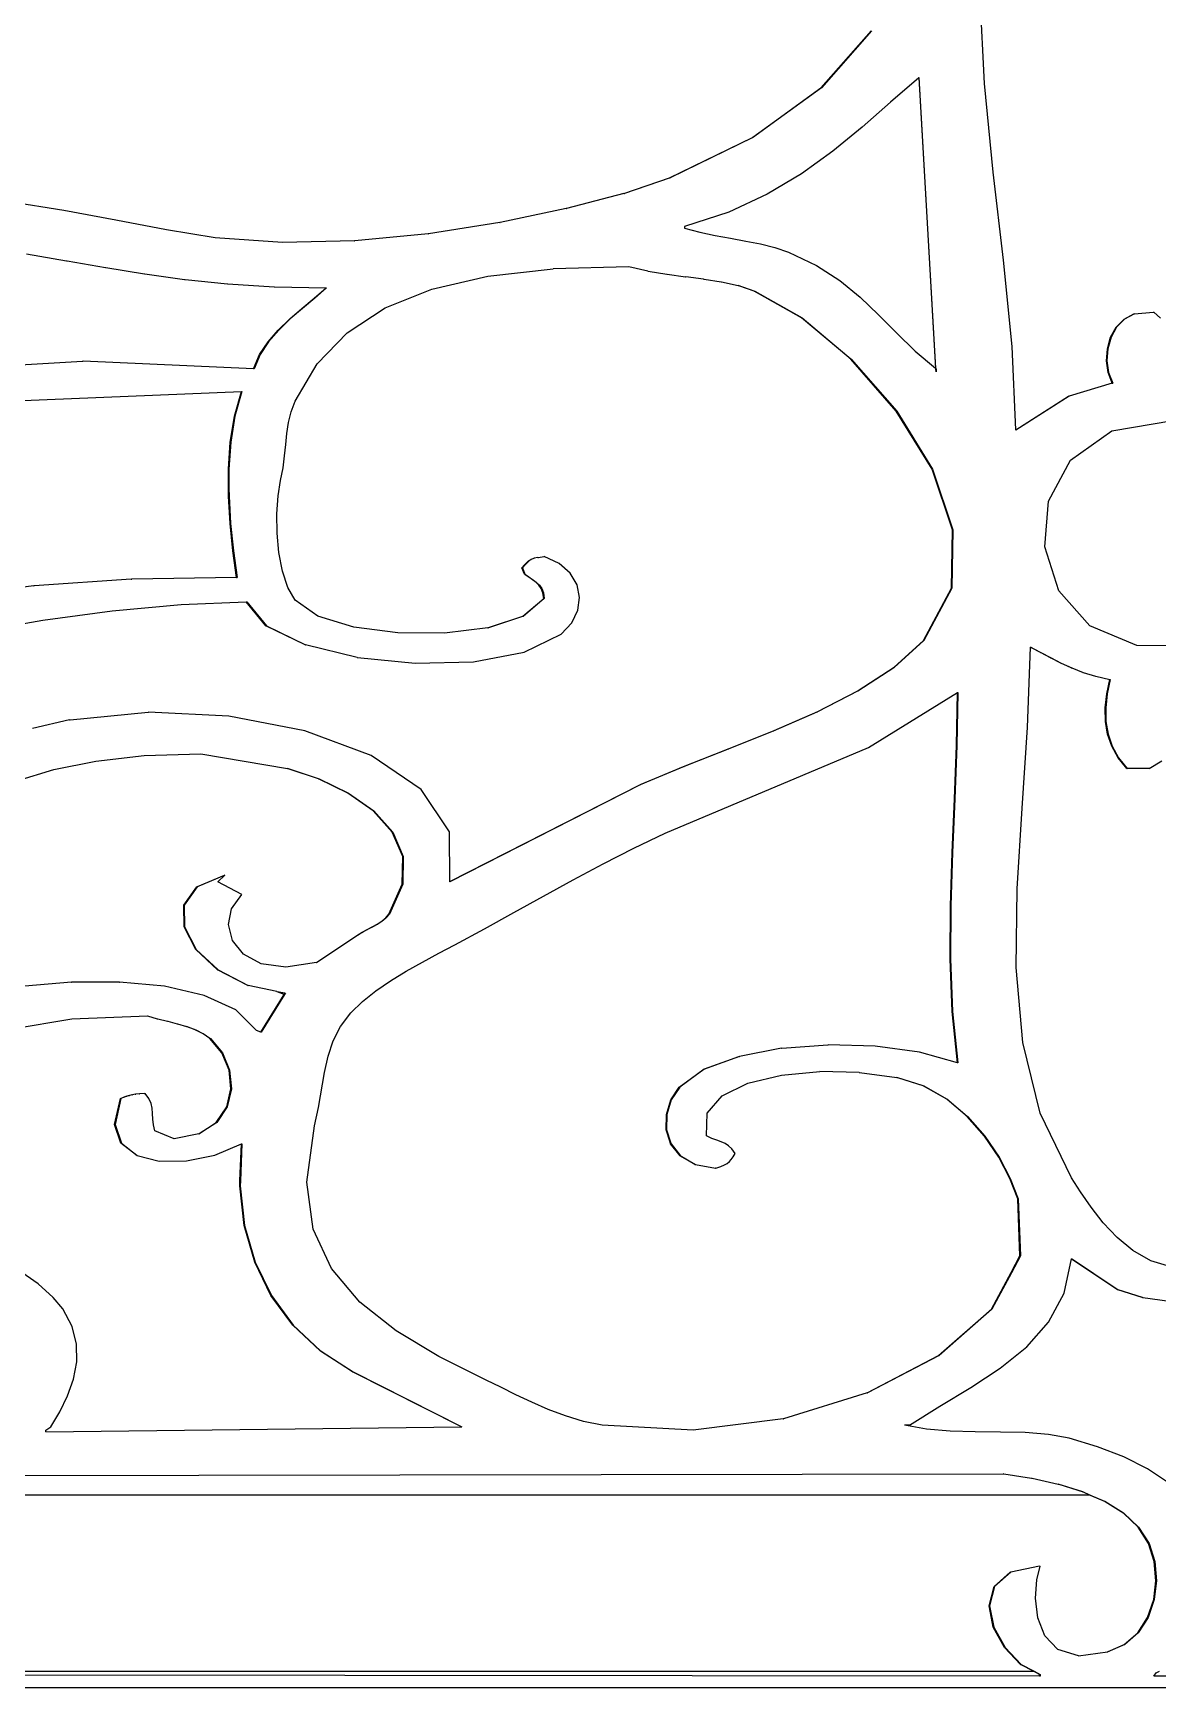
# Model space of a CAD drawing. Header units: inches. Extents: x 1397 to 20304, y -27267 to -746.
# Drawn here: x 13966.33 to 13977.86, y -23749.69 to -23732.72 of the extents above; entities that cross this region are included whole.
import ezdxf

# ---------------------------------------------------------------- set-up
doc = ezdxf.new("R2010")
doc.units = ezdxf.units.IN
doc.header["$LTSCALE"] = 17
doc.header["$MEASUREMENT"] = 0
doc.layers.add('25 BOT BAR', color=12, linetype='Continuous', lineweight=25)

# ---------------------------------------------------------------- blocks, each defined once
blk = doc.blocks.new('A$C99292ed1')
for p, q in [((59.625, 20.562), (59.579, 21.697)), ((57.947, 20.507), (58.462, 21.238)), ((58.467, 21.238), (57.952, 20.507)), ((58.95, 20.635), (58.661, 20.322)), ((58.955, 20.64), (58.95, 20.635)), ((58.95, 20.635), (59.121, 16.915)), ((59.126, 16.909), (58.955, 20.64)), ((59.715, 19.426), (59.625, 20.562)), ((57.245, 19.871), (57.947, 20.507)), ((57.952, 20.507), (57.25, 19.871)), ((57.947, 20.507), (57.952, 20.507)), ((58.661, 20.322), (58.37, 20.005)), ((56.396, 19.354), (57.245, 19.871)), ((57.25, 19.871), (56.401, 19.354)), ((57.245, 19.871), (57.25, 19.871)), ((58.37, 20.005), (58.07, 19.696)), ((58.07, 19.696), (57.75, 19.406)), ((55.928, 19.155), (56.396, 19.354)), ((56.401, 19.354), (55.933, 19.155)), ((56.396, 19.354), (56.401, 19.354)), ((57.75, 19.406), (57.398, 19.143)), ((59.819, 18.3), (59.715, 19.426)), ((50.185, 18.936), (49.628, 19.045)), ((55.928, 19.155), (55.341, 18.959)), ((55.928, 19.155), (55.933, 19.155)), ((57.398, 19.143), (57.002, 18.915)), ((50.721, 18.81), (50.185, 18.936)), ((55.336, 18.959), (54.66, 18.781)), ((55.336, 18.959), (55.341, 18.959)), ((57.002, 18.915), (56.549, 18.732)), ((51.239, 18.687), (50.721, 18.81)), ((51.739, 18.587), (51.239, 18.687)), ((54.655, 18.781), (53.925, 18.638)), ((54.655, 18.781), (54.66, 18.781)), ((56.549, 18.732), (56.549, 18.711)), ((56.549, 18.711), (56.706, 18.658)), ((52.429, 18.525), (51.739, 18.587)), ((53.165, 18.547), (52.429, 18.525)), ((53.165, 18.547), (53.169, 18.547)), ((53.92, 18.638), (53.169, 18.547)), ((53.92, 18.638), (53.925, 18.638)), ((56.706, 18.658), (56.863, 18.616)), ((56.863, 18.616), (57.021, 18.579)), ((57.021, 18.579), (57.177, 18.544)), ((57.177, 18.544), (57.329, 18.506)), ((57.329, 18.506), (57.476, 18.46)), ((49.805, 18.38), (50.214, 18.291)), ((57.476, 18.46), (57.616, 18.4)), ((57.616, 18.4), (57.901, 18.231)), ((50.214, 18.291), (50.219, 18.291)), ((50.219, 18.291), (50.614, 18.205)), ((50.614, 18.205), (50.618, 18.205)), ((50.618, 18.205), (51.013, 18.123)), ((54.532, 18.094), (55.203, 18.189)), ((55.979, 18.214), (55.203, 18.189)), ((56.172, 18.158), (55.979, 18.214)), ((56.172, 18.158), (56.177, 18.158)), ((56.177, 18.158), (56.367, 18.118)), ((57.901, 18.231), (58.141, 18.037)), ((59.907, 17.194), (59.819, 18.3)), ((51.013, 18.123), (51.017, 18.123)), ((51.017, 18.123), (51.425, 18.052)), ((51.425, 18.052), (51.429, 18.052)), ((51.429, 18.052), (51.863, 17.996)), ((51.863, 17.996), (51.868, 17.996)), ((51.868, 17.996), (52.342, 17.958)), ((53.959, 17.927), (54.532, 18.094)), ((56.367, 18.118), (56.372, 18.118)), ((56.372, 18.118), (56.558, 18.087)), ((56.558, 18.087), (56.563, 18.087)), ((56.745, 18.057), (56.563, 18.087)), ((56.745, 18.057), (56.75, 18.057)), ((56.75, 18.057), (56.925, 18.021)), ((56.925, 18.021), (56.93, 18.021)), ((56.93, 18.021), (57.099, 17.972)), ((58.141, 18.037), (58.349, 17.824)), ((52.342, 17.958), (52.347, 17.958)), ((52.347, 17.958), (52.875, 17.944)), ((52.753, 17.812), (52.875, 17.944)), ((52.879, 17.944), (52.758, 17.812)), ((52.875, 17.944), (52.879, 17.944)), ((53.481, 17.686), (53.959, 17.927)), ((57.264, 17.903), (57.099, 17.972)), ((57.099, 17.972), (57.104, 17.972)), ((57.104, 17.972), (57.269, 17.903)), ((57.264, 17.903), (57.269, 17.903)), ((57.749, 17.559), (57.264, 17.903)), ((57.269, 17.903), (57.754, 17.559)), ((58.349, 17.824), (58.538, 17.599)), ((52.502, 17.545), (52.627, 17.681)), ((52.632, 17.681), (52.507, 17.545)), ((52.627, 17.681), (52.753, 17.812)), ((52.627, 17.681), (52.632, 17.681)), ((52.758, 17.812), (52.632, 17.681)), ((52.753, 17.812), (52.758, 17.812)), ((53.091, 17.368), (53.481, 17.686)), ((52.385, 17.403), (52.502, 17.545)), ((52.507, 17.545), (52.389, 17.403)), ((52.502, 17.545), (52.507, 17.545)), ((58.254, 17.029), (57.749, 17.559)), ((57.749, 17.559), (57.754, 17.559)), ((57.754, 17.559), (58.259, 17.029)), ((58.538, 17.599), (58.722, 17.366)), ((60.975, 17.44), (61.055, 17.544)), ((61.06, 17.544), (60.979, 17.44)), ((61.055, 17.544), (61.157, 17.612)), ((61.055, 17.544), (61.06, 17.544)), ((61.162, 17.612), (61.06, 17.544)), ((61.157, 17.612), (61.162, 17.612)), ((61.162, 17.612), (61.355, 17.633)), ((61.355, 17.633), (61.36, 17.633)), ((61.429, 17.557), (61.36, 17.633)), ((52.28, 17.252), (52.385, 17.403)), ((52.389, 17.403), (52.285, 17.252)), ((52.385, 17.403), (52.389, 17.403)), ((52.785, 16.971), (53.091, 17.368)), ((58.722, 17.366), (58.915, 17.134)), ((60.884, 17.163), (60.917, 17.31)), ((60.922, 17.31), (60.889, 17.163)), ((60.917, 17.31), (60.975, 17.44)), ((60.917, 17.31), (60.922, 17.31)), ((60.979, 17.44), (60.922, 17.31)), ((60.975, 17.44), (60.979, 17.44)), ((52.193, 17.088), (52.28, 17.252)), ((52.285, 17.252), (52.198, 17.088)), ((52.28, 17.252), (52.285, 17.252)), ((59.947, 16.123), (59.907, 17.194)), ((60.875, 17.01), (60.884, 17.163)), ((60.889, 17.163), (60.88, 17.01)), ((60.884, 17.163), (60.889, 17.163)), ((48.682, 16.884), (50.379, 17.003)), ((50.379, 17.003), (50.382, 17.003)), ((50.384, 17.003), (50.382, 17.003)), ((52.131, 16.907), (50.384, 17.003)), ((52.131, 16.907), (52.193, 17.088)), ((52.198, 17.088), (52.136, 16.907)), ((52.193, 17.088), (52.198, 17.088)), ((52.557, 16.492), (52.785, 16.971)), ((58.254, 17.029), (58.259, 17.029)), ((58.72, 16.364), (58.254, 17.029)), ((58.259, 17.029), (58.725, 16.364)), ((58.915, 17.134), (59.121, 16.915)), ((60.875, 17.01), (60.88, 17.01)), ((60.891, 16.859), (60.875, 17.01)), ((60.88, 17.01), (60.896, 16.859)), ((52.136, 16.907), (52.131, 16.907)), ((59.121, 16.915), (59.126, 16.909)), ((59.126, 16.909), (59.128, 16.907)), ((59.126, 16.907), (59.126, 16.909)), ((59.126, 16.907), (59.128, 16.907)), ((59.128, 16.866), (59.126, 16.907)), ((59.128, 16.907), (59.128, 16.866)), ((60.891, 16.859), (60.896, 16.859)), ((60.934, 16.721), (60.891, 16.859)), ((60.896, 16.859), (60.939, 16.721)), ((60.934, 16.721), (60.492, 16.555)), ((60.934, 16.721), (60.939, 16.721)), ((49.683, 16.497), (52.007, 16.617)), ((51.936, 16.298), (52.007, 16.617)), ((52.012, 16.617), (51.941, 16.298)), ((52.007, 16.617), (52.012, 16.617)), ((52.516, 16.355), (52.557, 16.492)), ((60.492, 16.555), (59.947, 16.119)), ((59.947, 16.123), (60.487, 16.555)), ((60.487, 16.555), (60.492, 16.555)), ((51.893, 15.965), (51.936, 16.298)), ((51.941, 16.298), (51.898, 15.965)), ((51.936, 16.298), (51.941, 16.298)), ((52.489, 16.218), (52.516, 16.355)), ((58.72, 16.364), (58.725, 16.364)), ((59.087, 15.618), (58.72, 16.364)), ((58.725, 16.364), (59.091, 15.618)), ((52.472, 16.079), (52.489, 16.218)), ((59.947, 16.119), (59.947, 16.123)), ((60.93, 16.11), (61.555, 16.243)), ((51.874, 15.622), (51.893, 15.965)), ((51.898, 15.965), (51.879, 15.622)), ((51.893, 15.965), (51.898, 15.965)), ((52.461, 15.938), (52.472, 16.079)), ((60.506, 15.736), (60.93, 16.11)), ((52.434, 15.638), (52.45, 15.791)), ((52.45, 15.791), (52.461, 15.938)), ((51.874, 15.622), (51.879, 15.622)), ((51.875, 15.371), (51.874, 15.622)), ((51.879, 15.622), (51.879, 15.371)), ((52.408, 15.476), (52.434, 15.638)), ((59.087, 15.618), (59.091, 15.618)), ((59.295, 14.843), (59.087, 15.618)), ((59.091, 15.618), (59.3, 14.843)), ((60.28, 15.211), (60.506, 15.736)), ((52.382, 15.279), (52.408, 15.476)), ((51.879, 15.371), (51.875, 15.371)), ((51.875, 15.273), (51.875, 15.371)), ((51.875, 15.273), (51.88, 15.273)), ((51.892, 14.923), (51.875, 15.273)), ((51.879, 15.371), (51.88, 15.273)), ((51.88, 15.273), (51.896, 14.923)), ((52.37, 15.048), (52.382, 15.279)), ((60.243, 14.623), (60.28, 15.211)), ((52.373, 14.8), (52.37, 15.048)), ((51.892, 14.923), (51.896, 14.923)), ((51.92, 14.574), (51.892, 14.923)), ((51.896, 14.923), (51.925, 14.574)), ((52.392, 14.55), (52.373, 14.8)), ((59.286, 14.094), (59.295, 14.843)), ((59.3, 14.843), (59.291, 14.094)), ((59.295, 14.843), (59.3, 14.843)), ((60.387, 14.06), (60.243, 14.623)), ((51.92, 14.574), (51.925, 14.574)), ((51.957, 14.232), (51.92, 14.574)), ((51.925, 14.574), (51.962, 14.232)), ((52.429, 14.313), (52.392, 14.55)), ((54.931, 14.421), (54.951, 14.444)), ((54.956, 14.444), (54.936, 14.421)), ((54.951, 14.444), (54.974, 14.463)), ((54.951, 14.444), (54.956, 14.444)), ((54.978, 14.463), (54.956, 14.444)), ((54.974, 14.463), (55.004, 14.478)), ((54.974, 14.463), (54.978, 14.463)), ((55.009, 14.478), (54.978, 14.463)), ((55.004, 14.478), (55.009, 14.478)), ((55.047, 14.49), (55.009, 14.478)), ((55.047, 14.49), (55.052, 14.49)), ((55.052, 14.49), (55.106, 14.502)), ((55.106, 14.502), (55.108, 14.501)), ((55.108, 14.501), (55.111, 14.502)), ((55.265, 14.41), (55.111, 14.502)), ((52.484, 14.105), (52.429, 14.313)), ((54.883, 14.356), (54.91, 14.392)), ((54.908, 14.273), (54.883, 14.356)), ((54.883, 14.356), (54.888, 14.356)), ((54.915, 14.392), (54.888, 14.356)), ((54.888, 14.356), (54.913, 14.273)), ((54.952, 14.234), (54.908, 14.273)), ((54.908, 14.273), (54.913, 14.273)), ((54.91, 14.392), (54.931, 14.421)), ((54.91, 14.392), (54.915, 14.392)), ((54.913, 14.273), (54.957, 14.234)), ((54.936, 14.421), (54.915, 14.392)), ((54.931, 14.421), (54.936, 14.421)), ((55.378, 14.285), (55.265, 14.41)), ((55.448, 14.137), (55.378, 14.285)), ((49.879, 14.125), (48.962, 13.975)), ((49.879, 14.125), (49.884, 14.125)), ((50.878, 14.211), (49.884, 14.125)), ((50.878, 14.211), (50.883, 14.211)), ((51.957, 14.232), (50.883, 14.211)), ((51.957, 14.232), (51.962, 14.232)), ((52.557, 13.942), (52.484, 14.105)), ((54.992, 14.201), (54.952, 14.234)), ((54.952, 14.234), (54.957, 14.234)), ((54.957, 14.234), (54.997, 14.201)), ((55.027, 14.169), (54.992, 14.201)), ((54.992, 14.201), (54.997, 14.201)), ((54.997, 14.201), (55.032, 14.169)), ((55.027, 14.169), (55.032, 14.169)), ((55.057, 14.134), (55.027, 14.169)), ((55.032, 14.169), (55.062, 14.134)), ((55.057, 14.134), (55.062, 14.134)), ((55.08, 14.091), (55.057, 14.134)), ((55.062, 14.134), (55.085, 14.091)), ((55.08, 14.091), (55.085, 14.091)), ((55.097, 14.036), (55.08, 14.091)), ((55.085, 14.091), (55.102, 14.036)), ((55.474, 13.976), (55.448, 14.137)), ((59, 13.423), (59.286, 14.094)), ((59.291, 14.094), (59.004, 13.423)), ((59.286, 14.094), (59.291, 14.094)), ((51.388, 13.884), (52.057, 13.921)), ((52.258, 13.611), (52.057, 13.921)), ((52.057, 13.921), (52.061, 13.921)), ((52.061, 13.921), (52.263, 13.611)), ((52.789, 13.738), (52.557, 13.942)), ((54.892, 13.734), (55.106, 13.962)), ((55.111, 13.962), (54.897, 13.734)), ((55.097, 14.036), (55.102, 14.036)), ((55.106, 13.962), (55.097, 14.036)), ((55.102, 14.036), (55.111, 13.962)), ((55.106, 13.962), (55.111, 13.962)), ((55.457, 13.811), (55.474, 13.976)), ((60.704, 13.61), (60.387, 14.06)), ((49.972, 13.683), (50.683, 13.803)), ((50.683, 13.803), (51.388, 13.884)), ((55.394, 13.651), (55.457, 13.811)), ((49.278, 13.532), (49.972, 13.683)), ((52.66, 13.37), (52.258, 13.611)), ((52.258, 13.611), (52.263, 13.611)), ((52.263, 13.611), (52.664, 13.37)), ((53.159, 13.597), (52.789, 13.738)), ((53.612, 13.522), (53.159, 13.597)), ((54.532, 13.587), (54.09, 13.518)), ((54.532, 13.587), (54.892, 13.734)), ((54.532, 13.587), (54.537, 13.587)), ((54.897, 13.734), (54.537, 13.587)), ((54.892, 13.734), (54.897, 13.734)), ((55.285, 13.506), (55.394, 13.651)), ((61.187, 13.361), (60.704, 13.61)), ((54.09, 13.518), (53.612, 13.522)), ((54.905, 13.273), (55.285, 13.506)), ((58.695, 13.079), (59, 13.423)), ((59.004, 13.423), (58.7, 13.079)), ((59, 13.423), (59.004, 13.423)), ((52.66, 13.37), (52.664, 13.37)), ((53.192, 13.208), (52.664, 13.37)), ((54.385, 13.151), (54.905, 13.273)), ((60.066, 12.311), (60.095, 13.337)), ((60.095, 13.34), (60.203, 13.27)), ((60.095, 13.337), (60.095, 13.34)), ((60.198, 13.27), (60.095, 13.337)), ((60.198, 13.27), (60.203, 13.27)), ((60.302, 13.201), (60.198, 13.27)), ((60.203, 13.27), (60.307, 13.201)), ((61.56, 13.355), (61.187, 13.361)), ((53.192, 13.208), (53.197, 13.208)), ((53.197, 13.208), (53.788, 13.132)), ((53.788, 13.132), (54.385, 13.151)), ((58.326, 12.778), (58.695, 13.079)), ((58.7, 13.079), (58.331, 12.778)), ((58.695, 13.079), (58.7, 13.079)), ((60.302, 13.201), (60.307, 13.201)), ((60.406, 13.135), (60.302, 13.201)), ((60.307, 13.201), (60.411, 13.135)), ((60.406, 13.135), (60.411, 13.135)), ((60.514, 13.072), (60.406, 13.135)), ((60.411, 13.135), (60.519, 13.072)), ((60.514, 13.072), (60.519, 13.072)), ((60.631, 13.015), (60.514, 13.072)), ((60.519, 13.072), (60.636, 13.015)), ((60.631, 13.015), (60.636, 13.015)), ((60.636, 13.015), (60.761, 12.966)), ((60.761, 12.966), (60.766, 12.966)), ((60.766, 12.966), (60.909, 12.925)), ((60.878, 12.74), (60.909, 12.925)), ((60.914, 12.925), (60.883, 12.74)), ((60.909, 12.925), (60.914, 12.925)), ((57.909, 12.509), (58.326, 12.778)), ((58.331, 12.778), (57.914, 12.509)), ((58.326, 12.778), (58.331, 12.778)), ((58.434, 12.054), (59.347, 12.756)), ((59.337, 12.079), (59.347, 12.756)), ((59.352, 12.759), (59.342, 12.079)), ((59.347, 12.756), (59.352, 12.759)), ((60.863, 12.561), (60.878, 12.74)), ((60.883, 12.74), (60.868, 12.561)), ((60.878, 12.74), (60.883, 12.74)), ((60.863, 12.561), (60.868, 12.561)), ((60.865, 12.388), (60.863, 12.561)), ((60.868, 12.561), (60.87, 12.388)), ((50.246, 12.407), (49.864, 12.296)), ((50.246, 12.407), (50.251, 12.407)), ((50.251, 12.407), (51.05, 12.506)), ((51.05, 12.506), (51.054, 12.506)), ((51.054, 12.506), (51.055, 12.506)), ((51.878, 12.456), (51.055, 12.506)), ((52.658, 12.266), (51.878, 12.456)), ((57.461, 12.265), (57.909, 12.509)), ((57.914, 12.509), (57.466, 12.265)), ((57.909, 12.509), (57.914, 12.509)), ((60.865, 12.388), (60.87, 12.388)), ((60.887, 12.224), (60.865, 12.388)), ((60.87, 12.388), (60.892, 12.224)), ((53.336, 11.949), (52.658, 12.266)), ((56.999, 12.034), (57.461, 12.265)), ((57.466, 12.265), (57.004, 12.034)), ((57.461, 12.265), (57.466, 12.265)), ((60.009, 11.273), (60.066, 12.311)), ((60.887, 12.224), (60.892, 12.224)), ((60.929, 12.068), (60.887, 12.224)), ((60.892, 12.224), (60.934, 12.068)), ((56.351, 10.955), (58.434, 12.054)), ((59.317, 11.394), (59.337, 12.079)), ((59.342, 12.079), (59.321, 11.394)), ((59.337, 12.079), (59.342, 12.079)), ((60.929, 12.068), (60.934, 12.068)), ((60.994, 11.921), (60.929, 12.068)), ((60.934, 12.068), (60.999, 11.921)), ((50.085, 11.769), (50.515, 11.879)), ((50.515, 11.879), (51.011, 11.948)), ((51.011, 11.948), (51.59, 11.971)), ((51.59, 11.971), (52.478, 11.785)), ((53.85, 11.513), (53.336, 11.949)), ((56.539, 11.808), (56.999, 12.034)), ((57.004, 12.034), (56.544, 11.808)), ((56.999, 12.034), (57.004, 12.034)), ((60.994, 11.921), (60.999, 11.921)), ((61.083, 11.785), (60.994, 11.921)), ((60.999, 11.921), (61.087, 11.785)), ((61.311, 11.785), (61.442, 11.88)), ((49.703, 11.626), (50.085, 11.769)), ((52.798, 11.652), (52.478, 11.785)), ((52.478, 11.785), (52.483, 11.785)), ((52.483, 11.785), (52.803, 11.652)), ((56.098, 11.577), (56.539, 11.808)), ((56.544, 11.808), (56.103, 11.577)), ((56.539, 11.808), (56.544, 11.808)), ((61.083, 11.785), (61.087, 11.785)), ((61.311, 11.785), (61.087, 11.785)), ((52.798, 11.652), (52.803, 11.652)), ((53.099, 11.469), (52.798, 11.652)), ((52.803, 11.652), (53.104, 11.469)), ((56.103, 11.577), (54.144, 10.333)), ((54.144, 10.336), (56.098, 11.577)), ((56.098, 11.577), (56.103, 11.577)), ((53.099, 11.469), (53.104, 11.469)), ((53.359, 11.24), (53.099, 11.469)), ((53.104, 11.469), (53.363, 11.24)), ((54.14, 10.971), (53.85, 11.513)), ((59.293, 10.707), (59.317, 11.394)), ((59.321, 11.394), (59.298, 10.707)), ((59.317, 11.394), (59.321, 11.394)), ((53.359, 11.24), (53.363, 11.24)), ((53.553, 10.967), (53.359, 11.24)), ((53.363, 11.24), (53.558, 10.967)), ((59.959, 10.241), (60.009, 11.273)), ((53.553, 10.967), (53.558, 10.967)), ((53.66, 10.654), (53.553, 10.967)), ((53.558, 10.967), (53.665, 10.654)), ((54.144, 10.336), (54.14, 10.971)), ((56.031, 10.761), (56.351, 10.955)), ((55.717, 10.56), (56.031, 10.761)), ((59.275, 10.022), (59.293, 10.707)), ((59.298, 10.707), (59.28, 10.022)), ((59.293, 10.707), (59.298, 10.707)), ((53.656, 10.303), (53.66, 10.654)), ((53.66, 10.654), (53.665, 10.654)), ((53.665, 10.654), (53.661, 10.303)), ((55.409, 10.355), (55.717, 10.56)), ((51.549, 10.265), (51.833, 10.416)), ((51.829, 10.411), (51.554, 10.265)), ((51.764, 10.333), (51.838, 10.416)), ((51.833, 10.416), (51.829, 10.411)), ((51.838, 10.416), (51.829, 10.411)), ((51.833, 10.416), (51.838, 10.416)), ((55.104, 10.147), (55.409, 10.355)), ((51.417, 10.032), (51.549, 10.265)), ((51.554, 10.265), (51.421, 10.032)), ((51.549, 10.265), (51.554, 10.265)), ((52.012, 10.167), (51.764, 10.333)), ((53.519, 9.918), (53.656, 10.303)), ((53.661, 10.303), (53.524, 9.918)), ((53.656, 10.303), (53.661, 10.303)), ((54.144, 10.333), (54.144, 10.336)), ((59.95, 9.235), (59.959, 10.241)), ((51.417, 10.032), (51.421, 10.032)), ((51.419, 9.753), (51.417, 10.032)), ((51.421, 10.032), (51.423, 9.753)), ((51.905, 9.986), (52.012, 10.167)), ((54.801, 9.938), (55.104, 10.147)), ((59.273, 9.342), (59.275, 10.022)), ((59.275, 10.022), (59.28, 10.022)), ((59.28, 10.022), (59.277, 9.342)), ((51.874, 9.782), (51.905, 9.986)), ((53.446, 9.827), (53.487, 9.869)), ((53.492, 9.869), (53.451, 9.827)), ((53.487, 9.869), (53.519, 9.918)), ((53.487, 9.869), (53.492, 9.869)), ((53.524, 9.918), (53.492, 9.869)), ((53.519, 9.918), (53.524, 9.918)), ((54.498, 9.73), (54.801, 9.938)), ((51.419, 9.753), (51.423, 9.753)), ((51.539, 9.465), (51.419, 9.753)), ((51.423, 9.753), (51.544, 9.465)), ((51.915, 9.579), (51.874, 9.782)), ((53.197, 9.649), (53.245, 9.685)), ((53.25, 9.685), (53.202, 9.649)), ((53.245, 9.685), (53.296, 9.719)), ((53.245, 9.685), (53.25, 9.685)), ((53.301, 9.719), (53.25, 9.685)), ((53.296, 9.719), (53.348, 9.753)), ((53.296, 9.719), (53.301, 9.719)), ((53.353, 9.753), (53.301, 9.719)), ((53.348, 9.753), (53.399, 9.788)), ((53.348, 9.753), (53.353, 9.753)), ((53.404, 9.788), (53.353, 9.753)), ((53.399, 9.788), (53.446, 9.827)), ((53.399, 9.788), (53.404, 9.788)), ((53.451, 9.827), (53.404, 9.788)), ((53.446, 9.827), (53.451, 9.827)), ((54.194, 9.524), (54.498, 9.73)), ((52.028, 9.404), (51.915, 9.579)), ((52.775, 9.296), (53.197, 9.649)), ((53.202, 9.649), (52.78, 9.296)), ((53.197, 9.649), (53.202, 9.649)), ((54.03, 9.416), (54.194, 9.524)), ((51.539, 9.465), (51.544, 9.465)), ((51.763, 9.202), (51.539, 9.465)), ((51.544, 9.465), (51.767, 9.202)), ((52.21, 9.282), (52.028, 9.404)), ((53.863, 9.303), (54.03, 9.416)), ((59.293, 8.67), (59.273, 9.342)), ((59.273, 9.342), (59.277, 9.342)), ((59.277, 9.342), (59.298, 8.67)), ((52.073, 9.003), (51.763, 9.202)), ((51.763, 9.202), (51.767, 9.202)), ((51.767, 9.202), (52.077, 9.003)), ((52.462, 9.237), (52.21, 9.282)), ((52.775, 9.296), (52.462, 9.237)), ((52.775, 9.296), (52.78, 9.296)), ((53.536, 9.063), (53.697, 9.186)), ((53.697, 9.186), (53.863, 9.303)), ((60.018, 8.27), (59.95, 9.235)), ((50.266, 9.045), (49.786, 8.994)), ((50.266, 9.045), (50.27, 9.045)), ((50.753, 9.046), (50.27, 9.045)), ((50.753, 9.046), (50.758, 9.046)), ((51.219, 8.992), (50.758, 9.046)), ((52.073, 9.003), (52.077, 9.003)), ((52.369, 8.926), (52.077, 9.003)), ((53.385, 8.934), (53.536, 9.063)), ((51.626, 8.876), (51.219, 8.992)), ((51.949, 8.689), (51.626, 8.876)), ((52.206, 8.406), (52.446, 8.889)), ((52.45, 8.887), (52.21, 8.404)), ((52.375, 8.923), (52.369, 8.926)), ((52.453, 8.902), (52.375, 8.923)), ((52.446, 8.889), (52.375, 8.923)), ((52.446, 8.889), (52.453, 8.902)), ((52.45, 8.887), (52.446, 8.889)), ((52.458, 8.902), (52.45, 8.887)), ((52.453, 8.902), (52.458, 8.902)), ((53.247, 8.797), (53.385, 8.934)), ((51.945, 8.688), (51.946, 8.687)), ((52.16, 8.425), (51.949, 8.689)), ((53.127, 8.653), (53.247, 8.797)), ((59.293, 8.67), (59.298, 8.67)), ((59.347, 8.012), (59.293, 8.67)), ((59.298, 8.67), (59.352, 8.01)), ((49.656, 8.449), (50.269, 8.576)), ((50.269, 8.576), (51.044, 8.612)), ((51.044, 8.612), (51.144, 8.576)), ((51.144, 8.576), (51.149, 8.576)), ((51.149, 8.576), (51.248, 8.543)), ((51.248, 8.543), (51.253, 8.543)), ((51.253, 8.543), (51.348, 8.511)), ((51.348, 8.511), (51.353, 8.511)), ((51.353, 8.511), (51.444, 8.476)), ((53.021, 8.478), (53.127, 8.653)), ((51.444, 8.476), (51.449, 8.476)), ((51.533, 8.434), (51.444, 8.476)), ((51.449, 8.476), (51.538, 8.434)), ((51.614, 8.384), (51.533, 8.434)), ((51.533, 8.434), (51.538, 8.434)), ((51.538, 8.434), (51.618, 8.384)), ((51.684, 8.321), (51.614, 8.384)), ((51.614, 8.384), (51.618, 8.384)), ((51.618, 8.384), (51.689, 8.321)), ((51.684, 8.321), (51.689, 8.321)), ((51.807, 8.138), (51.684, 8.321)), ((51.689, 8.321), (51.812, 8.138)), ((52.206, 8.406), (52.16, 8.425)), ((52.21, 8.404), (52.206, 8.406)), ((52.946, 8.292), (53.021, 8.478)), ((52.895, 8.095), (52.946, 8.292)), ((57.542, 8.198), (57.112, 8.094)), ((57.542, 8.198), (57.547, 8.198)), ((57.547, 8.198), (58.018, 8.241)), ((58.018, 8.241), (58.021, 8.241)), ((58.023, 8.241), (58.021, 8.241)), ((58.505, 8.224), (58.023, 8.241)), ((58.959, 8.146), (58.505, 8.224)), ((59.347, 8.012), (58.959, 8.146)), ((60.195, 7.365), (60.018, 8.27)), ((51.881, 7.916), (51.807, 8.138)), ((51.807, 8.138), (51.812, 8.138)), ((51.812, 8.138), (51.885, 7.916)), ((52.858, 7.888), (52.895, 8.095)), ((56.747, 7.928), (57.107, 8.094)), ((57.112, 8.094), (56.752, 7.928)), ((57.107, 8.094), (57.112, 8.094)), ((59.352, 8.01), (59.347, 8.012)), ((51.881, 7.916), (51.885, 7.916)), ((51.899, 7.678), (51.881, 7.916)), ((51.885, 7.916), (51.904, 7.678)), ((52.796, 7.44), (52.858, 7.888)), ((56.495, 7.699), (56.747, 7.928)), ((56.752, 7.928), (56.5, 7.699)), ((56.747, 7.928), (56.752, 7.928)), ((57.2, 7.752), (57.545, 7.855)), ((57.545, 7.855), (57.938, 7.899)), ((58.339, 7.888), (57.938, 7.899)), ((58.339, 7.888), (58.344, 7.888)), ((58.344, 7.888), (58.727, 7.824)), ((58.727, 7.824), (58.732, 7.824)), ((58.997, 7.716), (58.727, 7.824)), ((58.732, 7.824), (59.002, 7.716)), ((51.857, 7.447), (51.899, 7.678)), ((51.904, 7.678), (51.862, 7.447)), ((51.899, 7.678), (51.904, 7.678)), ((56.409, 7.535), (56.495, 7.699)), ((56.5, 7.699), (56.414, 7.535)), ((56.495, 7.699), (56.5, 7.699)), ((56.934, 7.59), (57.2, 7.752)), ((58.997, 7.716), (59.002, 7.716)), ((59.237, 7.544), (58.997, 7.716)), ((59.002, 7.716), (59.242, 7.544)), ((50.707, 7.222), (50.767, 7.554)), ((50.772, 7.554), (50.712, 7.222)), ((50.767, 7.554), (50.799, 7.57)), ((50.767, 7.554), (50.772, 7.554)), ((50.804, 7.57), (50.772, 7.554)), ((50.799, 7.57), (50.827, 7.583)), ((50.799, 7.57), (50.804, 7.57)), ((50.832, 7.583), (50.804, 7.57)), ((50.827, 7.583), (50.855, 7.594)), ((50.827, 7.583), (50.832, 7.583)), ((50.859, 7.594), (50.832, 7.583)), ((50.855, 7.594), (50.859, 7.594)), ((50.884, 7.603), (50.859, 7.594)), ((50.884, 7.603), (50.889, 7.603)), ((50.919, 7.609), (50.889, 7.603)), ((50.919, 7.609), (50.923, 7.609)), ((50.961, 7.614), (50.923, 7.609)), ((50.961, 7.614), (50.966, 7.614)), ((51.015, 7.616), (50.966, 7.614)), ((51.015, 7.616), (51.02, 7.616)), ((51.058, 7.555), (51.02, 7.616)), ((51.081, 7.492), (51.058, 7.555)), ((51.092, 7.428), (51.081, 7.492)), ((56.363, 7.347), (56.409, 7.535)), ((56.414, 7.535), (56.368, 7.347)), ((56.409, 7.535), (56.414, 7.535)), ((56.78, 7.366), (56.934, 7.59)), ((59.237, 7.544), (59.242, 7.544)), ((59.446, 7.324), (59.237, 7.544)), ((59.242, 7.544), (59.451, 7.324)), ((51.096, 7.36), (51.092, 7.428)), ((51.099, 7.29), (51.096, 7.36)), ((51.749, 7.248), (51.857, 7.447)), ((51.862, 7.447), (51.754, 7.248)), ((51.857, 7.447), (51.862, 7.447)), ((52.755, 7.202), (52.796, 7.44)), ((56.361, 7.154), (56.363, 7.347)), ((56.363, 7.347), (56.368, 7.347)), ((56.368, 7.347), (56.366, 7.154)), ((56.773, 7.077), (56.78, 7.366)), ((59.446, 7.324), (59.451, 7.324)), ((59.624, 7.071), (59.446, 7.324)), ((59.451, 7.324), (59.629, 7.071)), ((60.517, 6.538), (60.195, 7.365)), ((50.707, 7.222), (50.712, 7.222)), ((50.772, 6.981), (50.707, 7.222)), ((50.712, 7.222), (50.777, 6.981)), ((51.105, 7.217), (51.099, 7.29)), ((51.119, 7.139), (51.105, 7.217)), ((51.317, 7.036), (51.119, 7.139)), ((51.569, 7.103), (51.749, 7.248)), ((51.754, 7.248), (51.574, 7.103)), ((51.749, 7.248), (51.754, 7.248)), ((52.678, 6.483), (52.755, 7.202)), ((56.361, 7.154), (56.366, 7.154)), ((56.401, 6.996), (56.361, 7.154)), ((56.366, 7.154), (56.406, 6.994)), ((50.772, 6.981), (50.777, 6.981)), ((50.934, 6.825), (50.772, 6.981)), ((50.777, 6.981), (50.938, 6.825)), ((51.569, 7.103), (51.317, 7.036)), ((51.569, 7.103), (51.574, 7.103)), ((51.734, 6.829), (52.007, 6.971)), ((51.992, 6.497), (52.007, 6.971)), ((52.012, 6.973), (51.996, 6.5)), ((52.007, 6.971), (52.012, 6.973)), ((56.407, 6.971), (56.401, 6.996)), ((56.406, 6.994), (56.401, 6.996)), ((56.406, 6.994), (56.412, 6.971)), ((56.407, 6.971), (56.412, 6.971)), ((56.504, 6.817), (56.407, 6.971)), ((56.412, 6.971), (56.509, 6.817)), ((56.831, 7.043), (56.773, 7.077)), ((56.881, 7.018), (56.831, 7.043)), ((56.926, 6.998), (56.881, 7.018)), ((56.965, 6.976), (56.926, 6.998)), ((57.001, 6.947), (56.965, 6.976)), ((59.624, 7.071), (59.629, 7.071)), ((59.77, 6.801), (59.624, 7.071)), ((59.629, 7.071), (59.775, 6.801)), ((50.934, 6.825), (50.938, 6.825)), ((50.938, 6.825), (51.165, 6.751)), ((51.444, 6.753), (51.734, 6.829)), ((56.504, 6.817), (56.509, 6.817)), ((56.656, 6.709), (56.504, 6.817)), ((56.509, 6.817), (56.661, 6.709)), ((57.036, 6.907), (57.001, 6.947)), ((57.029, 6.772), (57.049, 6.806)), ((57.07, 6.849), (57.036, 6.907)), ((57.049, 6.806), (57.07, 6.849)), ((59.77, 6.801), (59.775, 6.801)), ((59.885, 6.528), (59.77, 6.801)), ((59.775, 6.801), (59.889, 6.528)), ((51.165, 6.751), (51.444, 6.753)), ((56.656, 6.709), (56.661, 6.709)), ((56.661, 6.709), (56.867, 6.662)), ((56.869, 6.663), (56.867, 6.662)), ((56.869, 6.663), (56.872, 6.662)), ((56.872, 6.662), (56.921, 6.683)), ((56.921, 6.683), (56.958, 6.702)), ((56.958, 6.702), (56.987, 6.722)), ((56.987, 6.722), (57.01, 6.745)), ((57.01, 6.745), (57.029, 6.772)), ((51.99, 6.435), (51.992, 6.497)), ((51.996, 6.5), (51.992, 6.497)), ((51.996, 6.5), (51.994, 6.435)), ((52.743, 5.88), (52.678, 6.483)), ((59.885, 6.528), (59.889, 6.528)), ((59.967, 6.268), (59.885, 6.528)), ((59.889, 6.528), (59.971, 6.268)), ((60.61, 6.359), (60.517, 6.538)), ((51.99, 6.435), (51.994, 6.435)), ((52.035, 5.928), (51.99, 6.435)), ((51.994, 6.435), (52.04, 5.928)), ((60.717, 6.162), (60.61, 6.359)), ((59.967, 6.268), (59.971, 6.268)), ((59.988, 5.537), (59.967, 6.268)), ((59.971, 6.268), (59.993, 5.537)), ((60.841, 5.961), (60.717, 6.162)), ((60.983, 5.771), (60.841, 5.961)), ((52.035, 5.928), (52.04, 5.928)), ((52.143, 5.457), (52.035, 5.928)), ((52.04, 5.928), (52.147, 5.457)), ((52.93, 5.373), (52.743, 5.88)), ((61.145, 5.604), (60.983, 5.771)), ((61.328, 5.475), (61.145, 5.604)), ((52.309, 5.029), (52.143, 5.457)), ((52.143, 5.457), (52.147, 5.457)), ((52.147, 5.457), (52.314, 5.029)), ((59.897, 5.323), (59.988, 5.537)), ((59.993, 5.537), (59.901, 5.321)), ((59.988, 5.537), (59.993, 5.537)), ((60.44, 5.058), (60.516, 5.498)), ((60.516, 5.498), (60.517, 5.501)), ((60.983, 5.107), (60.516, 5.498)), ((60.517, 5.501), (60.988, 5.107)), ((61.534, 5.397), (61.328, 5.475)), ((49.923, 5.177), (49.723, 5.354)), ((53.22, 4.944), (52.93, 5.373)), ((59.697, 4.856), (59.897, 5.323)), ((59.901, 5.321), (59.701, 4.856)), ((59.901, 5.321), (59.897, 5.323)), ((50.078, 5.003), (49.923, 5.177)), ((60.983, 5.107), (60.988, 5.107)), ((61.244, 5.002), (60.983, 5.107)), ((60.988, 5.107), (61.249, 5.002)), ((50.177, 4.858), (50.078, 5.003)), ((52.309, 5.029), (52.314, 5.029)), ((52.533, 4.649), (52.309, 5.029)), ((52.314, 5.029), (52.538, 4.649)), ((53.594, 4.575), (53.22, 4.944)), ((60.281, 4.687), (60.44, 5.058)), ((61.244, 5.002), (61.249, 5.002)), ((61.249, 5.002), (61.521, 4.958)), ((50.273, 4.632), (50.177, 4.858)), ((59.154, 4.26), (59.697, 4.856)), ((59.701, 4.856), (59.159, 4.26)), ((59.697, 4.856), (59.701, 4.856)), ((50.318, 4.405), (50.273, 4.632)), ((52.533, 4.649), (52.538, 4.649)), ((52.813, 4.32), (52.533, 4.649)), ((52.538, 4.649), (52.818, 4.32)), ((60.057, 4.372), (60.281, 4.687)), ((54.032, 4.248), (53.594, 4.575)), ((50.319, 4.179), (50.318, 4.405)), ((53.147, 4.049), (52.813, 4.32)), ((52.813, 4.32), (52.818, 4.32)), ((52.818, 4.32), (53.152, 4.049)), ((54.516, 3.946), (54.032, 4.248)), ((58.421, 3.781), (59.154, 4.26)), ((59.159, 4.26), (58.426, 3.781)), ((59.154, 4.26), (59.159, 4.26)), ((59.785, 4.099), (60.057, 4.372)), ((50.285, 3.958), (50.319, 4.179)), ((59.483, 3.85), (59.785, 4.099)), ((50.224, 3.744), (50.285, 3.958)), ((53.147, 4.049), (53.152, 4.049)), ((54.263, 3.344), (53.147, 4.049)), ((53.152, 4.049), (54.268, 3.344)), ((54.666, 3.854), (54.516, 3.946)), ((50.144, 3.538), (50.224, 3.744)), ((54.821, 3.757), (54.666, 3.854)), ((54.983, 3.66), (54.821, 3.757)), ((58.421, 3.781), (57.565, 3.45)), ((58.421, 3.781), (58.426, 3.781)), ((59.167, 3.611), (59.483, 3.85)), ((55.152, 3.568), (54.983, 3.66)), ((55.328, 3.485), (55.152, 3.568)), ((58.856, 3.365), (59.167, 3.611)), ((50.053, 3.344), (50.144, 3.538)), ((55.513, 3.415), (55.328, 3.485)), ((55.706, 3.365), (55.513, 3.415)), ((57.561, 3.45), (56.638, 3.301)), ((57.561, 3.45), (57.565, 3.45)), ((50.003, 3.303), (50.053, 3.344)), ((50.003, 3.282), (54.263, 3.344)), ((50.003, 3.282), (50.003, 3.303)), ((54.263, 3.344), (54.268, 3.344)), ((56.638, 3.301), (55.706, 3.365)), ((59.029, 3.315), (58.806, 3.365)), ((58.856, 3.365), (58.806, 3.365)), ((59.273, 3.291), (59.029, 3.315)), ((59.53, 3.282), (59.273, 3.291)), ((59.789, 3.279), (59.53, 3.282)), ((60.042, 3.271), (59.789, 3.279)), ((60.279, 3.248), (60.042, 3.271)), ((60.492, 3.199), (60.279, 3.248)), ((60.783, 3.091), (60.492, 3.199)), ((61.052, 2.96), (60.783, 3.091)), ((61.296, 2.806), (61.052, 2.96)), ((49.16, 2.722), (59.818, 2.743)), ((59.823, 2.743), (59.818, 2.743)), ((59.823, 2.743), (60.107, 2.688)), ((61.51, 2.626), (61.296, 2.806)), ((60.107, 2.688), (60.112, 2.688)), ((60.112, 2.688), (60.381, 2.611)), ((60.381, 2.611), (60.386, 2.611)), ((60.633, 2.512), (60.381, 2.611)), ((60.386, 2.611), (60.637, 2.512)), ((60.705, 2.472), (45.762, 2.472)), ((60.633, 2.512), (60.637, 2.512)), ((60.705, 2.472), (60.633, 2.512)), ((60.637, 2.512), (60.709, 2.472)), ((60.709, 2.472), (60.705, 2.472)), ((60.857, 2.389), (60.705, 2.472)), ((60.709, 2.472), (60.861, 2.389)), ((60.857, 2.389), (60.861, 2.389)), ((61.048, 2.238), (60.857, 2.389)), ((60.861, 2.389), (61.052, 2.238)), ((61.048, 2.238), (61.052, 2.238)), ((61.199, 2.06), (61.048, 2.238)), ((61.052, 2.238), (61.204, 2.06)), ((61.199, 2.06), (61.204, 2.06)), ((61.306, 1.851), (61.199, 2.06)), ((61.204, 2.06), (61.311, 1.851)), ((61.306, 1.851), (61.311, 1.851)), ((61.365, 1.619), (61.306, 1.851)), ((61.311, 1.851), (61.37, 1.619)), ((60.19, 1.561), (59.893, 1.481)), ((60.16, 1.383), (60.195, 1.561)), ((60.19, 1.561), (60.19, 1.559)), ((60.19, 1.561), (60.195, 1.561)), ((61.365, 1.619), (61.37, 1.619)), ((61.382, 1.374), (61.365, 1.619)), ((61.37, 1.619), (61.387, 1.374)), ((59.723, 1.299), (59.888, 1.481)), ((59.893, 1.481), (59.728, 1.299)), ((59.888, 1.481), (59.893, 1.481)), ((60.148, 1.15), (60.16, 1.383)), ((61.359, 1.131), (61.382, 1.374)), ((61.387, 1.374), (61.364, 1.131)), ((61.382, 1.374), (61.387, 1.374)), ((59.672, 1.052), (59.723, 1.299)), ((59.728, 1.299), (59.677, 1.052)), ((59.723, 1.299), (59.728, 1.299)), ((59.672, 1.052), (59.677, 1.052)), ((59.715, 0.779), (59.672, 1.052)), ((59.677, 1.052), (59.72, 0.779)), ((60.171, 0.899), (60.148, 1.15)), ((61.296, 0.904), (61.359, 1.131)), ((61.364, 1.131), (61.301, 0.904)), ((61.359, 1.131), (61.364, 1.131)), ((60.243, 0.667), (60.171, 0.899)), ((61.195, 0.707), (61.296, 0.904)), ((61.301, 0.904), (61.2, 0.707)), ((61.296, 0.904), (61.301, 0.904)), ((59.715, 0.779), (59.72, 0.779)), ((59.83, 0.516), (59.715, 0.779)), ((59.72, 0.779), (59.835, 0.516)), ((61.057, 0.555), (61.195, 0.707)), ((61.2, 0.707), (61.062, 0.555)), ((61.195, 0.707), (61.2, 0.707)), ((59.83, 0.516), (59.835, 0.516)), ((59.995, 0.301), (59.83, 0.516)), ((59.835, 0.516), (60, 0.301)), ((60.377, 0.492), (60.243, 0.667)), ((60.884, 0.462), (61.057, 0.555)), ((61.062, 0.555), (60.889, 0.462)), ((61.057, 0.555), (61.062, 0.555)), ((60.588, 0.411), (60.377, 0.492)), ((60.588, 0.411), (60.884, 0.462)), ((60.884, 0.462), (60.889, 0.462)), ((60.19, 0.15), (41.944, 0.171)), ((45.762, 0.213), (60.127, 0.213)), ((59.995, 0.301), (60, 0.301)), ((60.127, 0.213), (59.995, 0.301)), ((60, 0.301), (60.132, 0.213)), ((60.19, 0.171), (60.127, 0.213)), ((60.127, 0.213), (60.132, 0.213)), ((60.132, 0.213), (60.195, 0.171)), ((60.19, 0.171), (60.195, 0.171)), ((60.19, 0.15), (60.19, 0.171)), ((60.195, 0.171), (60.195, 0.15)), ((61.36, 0.15), (61.385, 0.192)), ((61.385, 0.192), (61.417, 0.213)), ((73.436, 0), (39.216, 0)), ((60.195, 0.15), (60.19, 0.15)), ((65.348, 0.15), (61.36, 0.15))]:
    blk.add_line(p, q)
at = {"layer": '25 BOT BAR'}
blk.add_line((148.015, 0), (0.015, 0), dxfattribs=at)

msp = doc.modelspace()

# ---------------------------------------------------------------- block references
at = {"layer": '25 BOT BAR', "yscale": 0.8}
msp.add_blockref('A$C99292ed1', (13916.461, -23749.687), dxfattribs=at)

doc.saveas('drawing.dxf')
